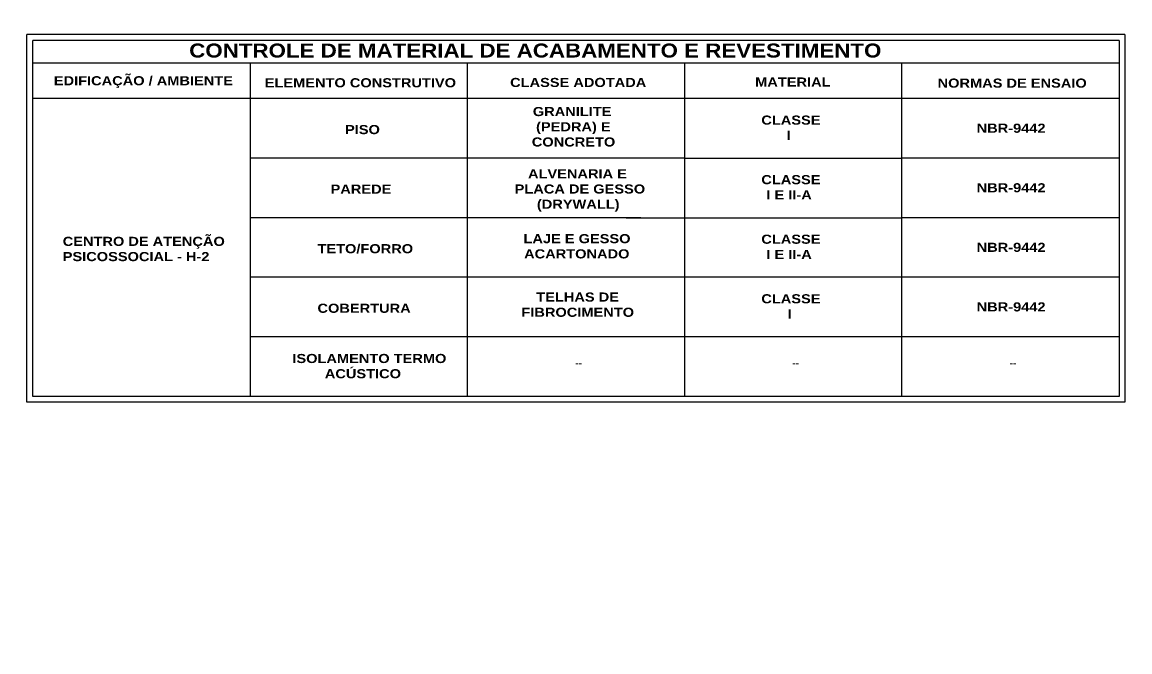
# Model space of a CAD drawing. Header units: metres. Extents: x -1783 to 21505, y -57 to 13660.
# Drawn here: x 5161 to 7427, y 9115 to 10403 of the extents above; entities that cross this region are included whole.
import ezdxf

# ---------------------------------------------------------------- set-up
doc = ezdxf.new("R2010")
doc.units = ezdxf.units.M
doc.header["$MEASUREMENT"] = 0
doc.layers.add('cotas', color=7, linetype='Continuous')
doc.layers.add('P03', color=7, linetype='Continuous')

msp = doc.modelspace()

# ---------------------------------------------------------------- hatches: boundary and pattern name
at = {"layer": 'cotas'}
h = msp.add_hatch(color=7, dxfattribs=at)
h.dxf.hatch_style = 1
h.paths.add_polyline_path([(9417.498, 13659.963), (-1782.502, 13659.963), (-1782.502, 5739.963), (9417.498, 5739.963)])
h.paths.add_polyline_path([(-1515.835, 13593.296), (9284.165, 13593.296), (9284.165, 5806.63), (-1515.835, 5806.63)], flags=16)

# ---------------------------------------------------------------- linework, layer by layer
at = {"layer": 'P03'}
for p, q in [((7417.113, 10377.312), (5170.722, 10377.312)), ((5170.722, 9625.318), (5170.722, 10377.312)), ((7405.113, 10365.312), (5182.722, 10365.312)), ((5182.722, 9637.318), (5182.722, 10365.312)), ((7405.113, 10365.312), (7405.113, 9637.318)), ((7417.113, 10377.312), (7417.113, 9625.318)), ((7405.113, 10318.451), (5182.722, 10318.451)), ((5627.8, 10318.451), (5627.8, 9637.318)), ((6071.878, 10318.451), (6071.878, 9637.318)), ((6515.957, 10318.451), (6515.957, 9637.318)), ((6960.035, 10318.451), (6960.035, 9637.318)), ((5627.8, 10246.314), (5182.722, 10246.314)), ((6071.878, 10246.314), (5627.8, 10246.314)), ((6515.957, 10246.314), (6071.878, 10246.314)), ((6960.035, 10246.314), (6515.957, 10246.314)), ((7405.113, 10246.314), (6960.035, 10246.314)), ((6071.878, 10124.515), (5627.8, 10124.515)), ((6071.878, 10124.515), (5627.8, 10124.515)), ((6515.957, 10124.515), (6071.878, 10124.515)), ((6515.957, 10124.515), (6071.878, 10124.515)), ((6515.957, 10124.515), (6960.035, 10124.515)), ((7405.113, 10124.515), (6960.035, 10124.515)), ((6427.059, 10002.716), (5627.8, 10002.716)), ((6427.059, 10002.716), (5627.8, 10002.716)), ((6396.559, 10002.716), (6839.539, 10002.716)), ((6427.059, 10002.716), (6960.035, 10002.716)), ((7405.113, 10002.716), (6960.035, 10002.716)), ((6960.035, 9880.916), (5627.8, 9880.916)), ((7405.113, 9880.916), (6960.035, 9880.916)), ((6960.035, 9759.117), (5627.8, 9759.117)), ((7405.113, 9759.117), (6960.035, 9759.117)), ((6960.035, 9637.318), (5182.722, 9637.318)), ((7405.113, 9637.318), (6960.035, 9637.318)), ((7417.113, 9625.318), (5170.722, 9625.318))]:
    msp.add_line(p, q, dxfattribs=at)

# ---------------------------------------------------------------- texts
at = {"layer": 'P03', "attachment_point": 1}
for s, insert, char_height, width in [('{\\fArial Black|b0|i0|c0|p34;   CONTROLE DE MATERIAL DE ACABAMENTO E REVESTIMENTO}', (5464.756, 10358.835), 28.57176, 1934.5744), ('\\pi602;{\\fArial Black|b0|i0|c0|p34;\\H0.99999x;\\P\\pi0;   EDIFICAÇÃO / AMBIENTE}', (5201.058, 10323.243), 18.66667, 1203.99194), ('\\pi602;{\\fArial Black|b0|i0|c0|p34;\\H0.99999x;\\P\\pi0;   CLASSE ADOTADA}', (6134.56, 10319.733), 18.66667, 1203.99194), ('\\pi602;{\\fArial Black|b0|i0|c0|p34;\\H0.99999x;\\P\\pi0;   MATERIAL}', (6635.88, 10320.55), 18.66667, 1203.99194), ('\\pi196.97;{\\fArial Black|b0|i0|c0|p34;\\H0.99999x;\\P\\pi0; ELEMENTO CONSTRUTIVO}', (5649.125, 10319.109), 18.66667, 393.94493), ('\\pi196.97;{\\fArial Black|b0|i0|c0|p34;\\H0.99999x;\\P\\pi0; NORMAS DE ENSAIO}', (7025.686, 10318.38), 18.66667, 393.94493), ('\\pi602;{\\fArial Black|b0|i0|c0|p34;\\H0.99999x;\\P\\pi523.51;GRANILITE\\P\\pi530.14;(PEDRA) E \\P\\pi521.37;CONCRETO}', (5682.382, 10260.26), 18.66667, 1203.99194), ('{\\fArial Black|b0|i0|c0|p34;\\H0.99999x;\\P       CLASSE}', (6615.295, 10242.793), 18.66667, 1203.99194), ('\\pi602;{\\fArial Black|b0|i0|c0|p34;\\H0.99999x;\\P\\pi0;   PISO}', (5796.781, 10223.369), 18.66667, 1203.99194), ('{\\fArial Black|b0|i0|c0|p34;\\H0.99999x;\\P                    I }', (6559.306, 10211.613), 18.66667, 1203.99194), ('\\pi602;{\\fArial Black|b0|i0|c0|p34;\\H0.99999x;\\P\\pi0;NBR-9442}', (7113.859, 10226.19), 18.66667, 1203.99194), ('\\pi93.636;{\\fArial Black|b0|i0|c0|p34;\\H0.99999x;ALVENARIA E\\P\\pi66.317;PLACA DE GESSO \\P\\pi111.82;(DRYWALL)}', (6102.378, 10101.871), 18.66667, 383.07826), ('{\\fArial Black|b0|i0|c0|p34;\\H0.99999x;\\P       CLASSE}', (6615.295, 10120.993), 18.66667, 1203.99194), ('\\pi602;{\\fArial Black|b0|i0|c0|p34;\\H0.99999x;\\P\\pi0;PAREDE}', (5792.088, 10101.57), 18.66667, 1203.99194), ('\\pi602;{\\fArial Black|b0|i0|c0|p34;\\H0.99999x;\\P\\pi0;NBR-9442}', (7113.859, 10104.39), 18.66667, 1203.99194), ('{\\fArial Black|b0|i0|c0|p34;\\H0.99999x;\\P               I E II-A}', (6559.306, 10089.814), 18.66667, 1203.99194), ('\\pi602;{\\fArial Black|b0|i0|c0|p34;\\H0.99999x;\\P\\pi0;CENTRO DE ATENÇÃO \\PPSICOSSOCIAL - H-2}', (5244.105, 9994.771), 18.66667, 1203.99194), ('\\pi602;{\\fArial Black|b0|i0|c0|p34;\\H0.99999x;\\P\\pi0;TETO/FORRO}', (5765.342, 9979.771), 18.66667, 1203.99194), ('\\pi602;{\\fArial Black|b0|i0|c0|p34;\\H0.99999x;\\P\\pi498.52;LAJE E GESSO\\P\\pi499.76;ACARTONADO}', (5688.288, 10000.331), 18.66667, 1203.99194), ('{\\fArial Black|b0|i0|c0|p34;\\H0.99999x;\\P       CLASSE}', (6615.295, 9999.194), 18.66667, 1203.99194), ('\\pi602;{\\fArial Black|b0|i0|c0|p34;\\H0.99999x;\\P\\pi0;NBR-9442}', (7113.859, 9982.591), 18.66667, 1203.99194), ('{\\fArial Black|b0|i0|c0|p34;\\H0.99999x;\\P               I E II-A}', (6559.306, 9968.015), 18.66667, 1203.99194), ('\\pi191.54;{\\fArial Black|b0|i0|c0|p34;\\H0.99999x;\\P\\pi110.58;TELHAS DE \\P\\pi80.113;FIBROCIMENTO}', (6102.378, 9880.916), 18.66667, 383.07826), ('{\\fArial Black|b0|i0|c0|p34;\\H0.99999x;\\P       CLASSE}', (6615.295, 9877.394), 18.66667, 1203.99194), ('\\pi602;{\\fArial Black|b0|i0|c0|p34;\\H0.99999x;\\P\\pi0;COBERTURA}', (5765.342, 9857.971), 18.66667, 1203.99194), ('{\\fArial Black|b0|i0|c0|p34;\\H0.99999x;\\P               I}', (6602.827, 9846.215), 18.66667, 1203.99194), ('\\pi602;{\\fArial Black|b0|i0|c0|p34;\\H0.99999x;\\P\\pi0;NBR-9442}', (7113.859, 9860.791), 18.66667, 1203.99194), ('\\pi602;{\\fArial Black|b0|i0|c0|p34;\\H0.99999x;\\P\\pi0;ISOLAMENTO TERMO\\P        ACÚSTICO}', (5713.982, 9755.258), 18.66667, 1203.99194), ('\\pi138.64;{\\fArial Black|b0|i0|c0|p34;\\H0.99999x;\\P\\pi133.09;--}', (6159.618, 9733.187), 12.768, 277.2823), ('\\pi138.64;{\\fArial Black|b0|i0|c0|p34;\\H0.99999x;\\P\\pi133.09;--}', (6603.696, 9733.187), 12.768, 277.2823), ('\\pi138.64;{\\fArial Black|b0|i0|c0|p34;\\H0.99999x;\\P\\pi133.09;--}', (7048.274, 9733.187), 12.768, 277.2823)]:
    msp.add_mtext(s, dxfattribs=dict(at, insert=insert, char_height=char_height, width=width))

doc.saveas('drawing.dxf')
